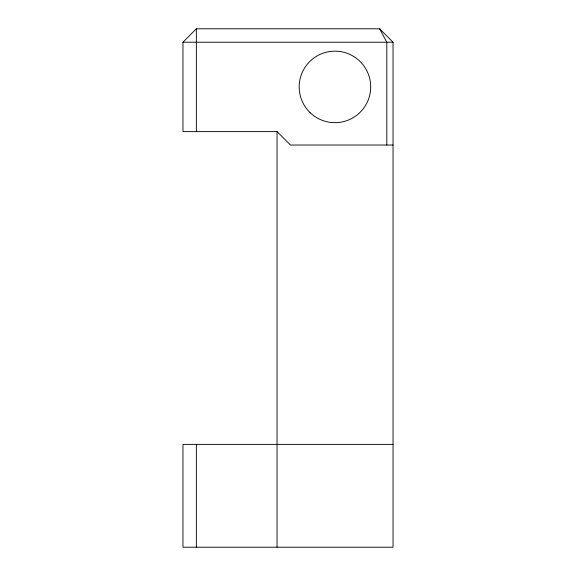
<?xml version="1.0" encoding="UTF-8"?>
<svg xmlns="http://www.w3.org/2000/svg" width="576" height="576" viewBox="0 0 576 576"><rect width="100%" height="100%" fill="white"/><g stroke="black" fill="none" stroke-linecap="round" stroke-linejoin="round"><path stroke-width="0.86" d="M393.048 145.03L290.455 145.03L277.049 131.616L182.952 131.616L182.952 42.214L196.358 28.8L379.642 28.8L393.048 42.214L393.048 547.2L182.952 547.2L182.952 444.384L393.048 444.384M182.952 42.214L393.048 42.214M379.642 28.8L386.813 42.214L386.813 145.03M277.049 131.616L277.049 547.2M196.358 28.8L196.358 131.616M196.358 444.384L196.358 547.2M310.046 112.586A35.762 35.762 0 0 0 369.619 95.638A35.762 35.762 0 0 0 325.152 52.517A35.762 35.762 0 0 0 310.046 112.586"/></g></svg>
